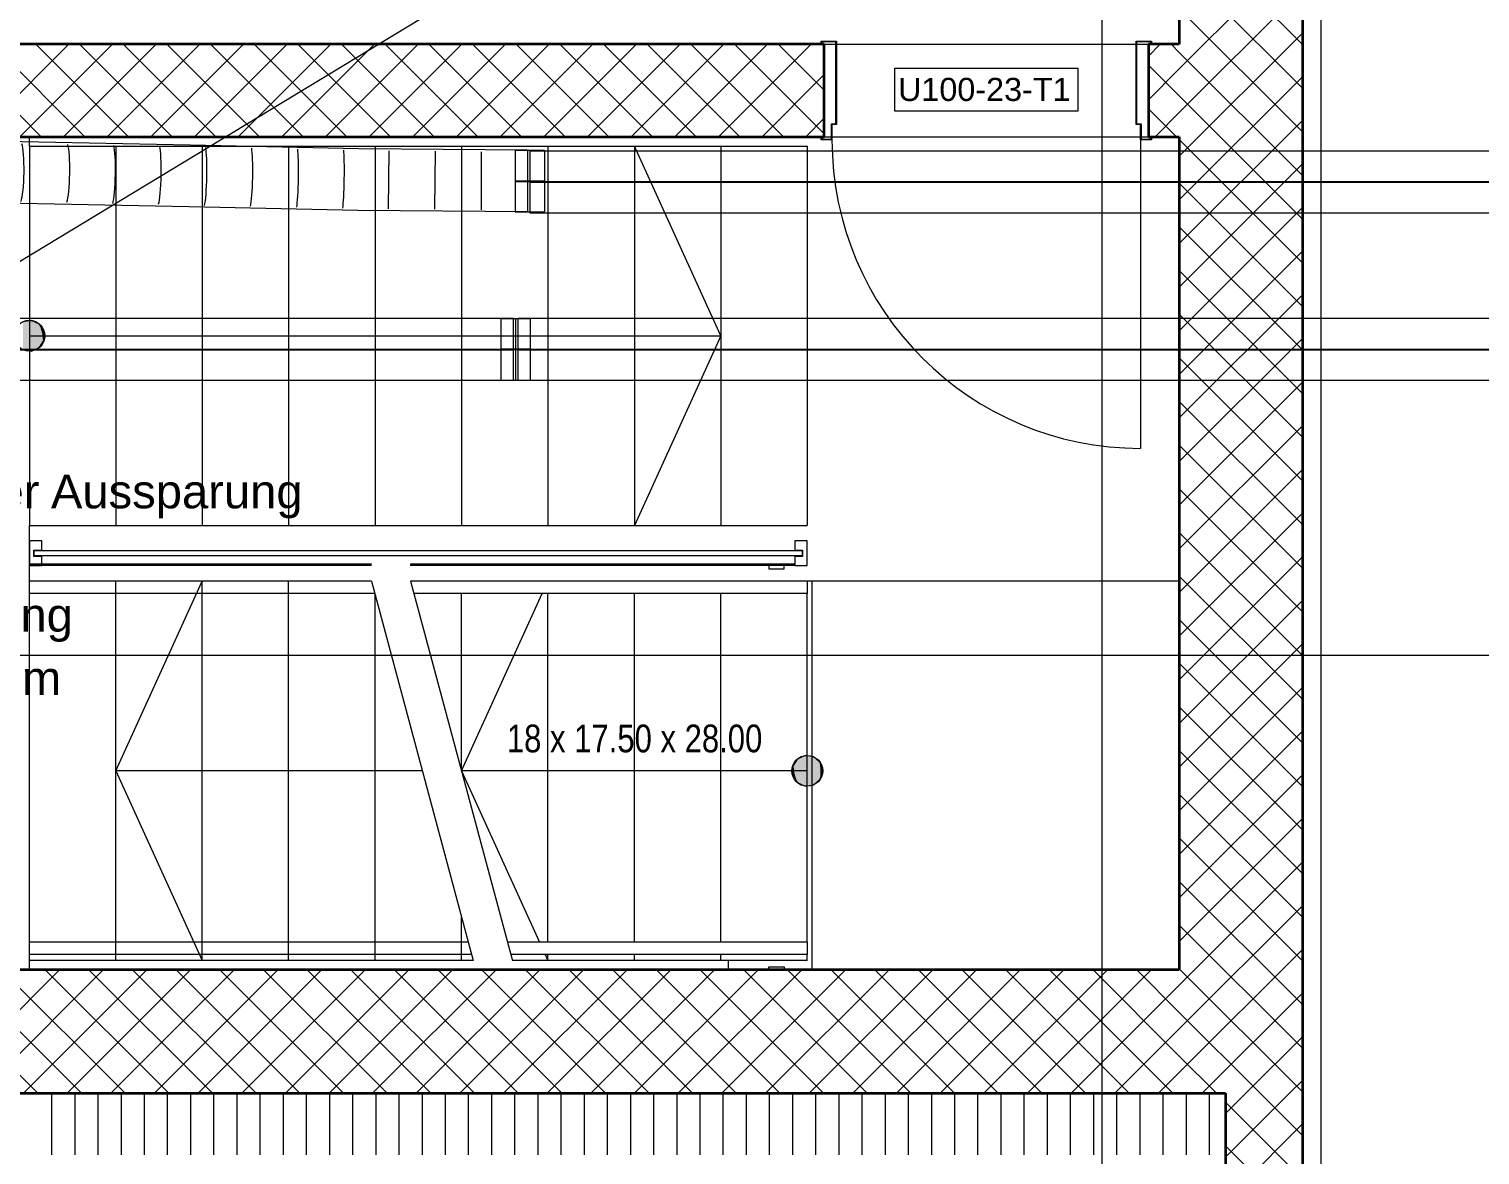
# Model space of a CAD drawing. Extents: x -1907 to 937, y -179 to 966.
# Drawn here: x -415.2 to -321.2, y 310.8 to 383.7 of the extents above; entities that cross this region are included whole.
import ezdxf
from ezdxf.lldxf.tags import DXFTag

# ---------------------------------------------------------------- set-up
doc = ezdxf.new("R2010")
doc.units = 0
doc.layers.get('0').update_dxf_attribs({"lineweight": 13})
for name, color, linetype, lineweight in [('A-DETL-GENF-HDLN', 7, '_Verdeckte Linien_', 9), ('A-DOOR-____-IDEN', 7, 'Continuous', 5), ('A-DOOR-____-OTLN', 7, 'Continuous', 9), ('A-DOOR-FRAM-MCUT', 7, 'Continuous', 9), ('A-DOOR-OPNG-OTLN', 7, 'Continuous', 9), ('A-FLOR-____-OTLN', 7, 'Continuous', 9), ('A-FLOR-____-OVHD', 7, 'Strichpunkt - Fein', 9), ('A-FLOR-HRAL-MBND', 7, '_Verdeckte Linien_', 9), ('A-FLOR-HRAL-MCUT', 7, 'Continuous', 9), ('A-FLOR-HRAL-OTLN', 7, 'Continuous', 9), ('A-WALL-____-MCUT', 7, 'Continuous', 35), ('A-WALL-____-PATT', 7, 'Continuous', 35), ('S-GRID-____-OTLN', 7, 'Continuous', 5), ('S-STRS-____-IDEN', 7, 'Continuous', 9), ('S-STRS-____-MBND', 7, '_Strichpunkt - Fein', 9), ('S-STRS-____-OTLN', 7, 'Continuous', 9)]:
    doc.layers.add(name, color=color, linetype=linetype, lineweight=lineweight)
for name, color, linetype, lineweight, true_color in [('EL01_WAN_Leitung_RDA 9.OG', 7, 'Continuous', 13, 0xff6600), ('EL01_WAN_Röhre Boden', 7, 'Continuous', 13, 0xff6666), ('EL01_WAN_Röhre Boden Typ', 1, 'Continuous', 13, 0xff0000)]:
    doc.layers.add(name, color=color, linetype=linetype, lineweight=lineweight, true_color=true_color)
doc.styles.get("Standard").update_dxf_attribs({"font": 'arial.ttf'})
tags = doc.linetypes.add('_Rasterlinie_', pattern=[0.375, 0.2, -0.05, 0.075, -0.05]).pattern_tags.tags
tags[10:11] = [DXFTag(74, 4), DXFTag(75, 0), DXFTag(340, '0'), DXFTag(46, 1.0), DXFTag(50, 0.0), DXFTag(44, 0.0), DXFTag(45, 0.0)]
tags[8:9] = [DXFTag(74, 4), DXFTag(75, 0), DXFTag(340, '0'), DXFTag(46, 1.0), DXFTag(50, 0.0), DXFTag(44, 0.0), DXFTag(45, 0.0)]
tags[6:7] = [DXFTag(74, 4), DXFTag(75, 0), DXFTag(340, '0'), DXFTag(46, 1.0), DXFTag(50, 0.0), DXFTag(44, 0.0), DXFTag(45, 0.0)]
tags[4:5] = [DXFTag(74, 4), DXFTag(75, 0), DXFTag(340, '0'), DXFTag(46, 1.0), DXFTag(50, 0.0), DXFTag(44, 0.0), DXFTag(45, 0.0)]
tags = doc.linetypes.add('_Strichpunkt - Fein', pattern=[0.2, 0.1, -0.05, 0, -0.05]).pattern_tags.tags
tags[10:11] = [DXFTag(74, 4), DXFTag(75, 0), DXFTag(340, '0'), DXFTag(46, 1.0), DXFTag(50, 0.0), DXFTag(44, 0.0), DXFTag(45, 0.0)]
tags[8:9] = [DXFTag(74, 4), DXFTag(75, 0), DXFTag(340, '0'), DXFTag(46, 1.0), DXFTag(50, 0.0), DXFTag(44, 0.0), DXFTag(45, 0.0)]
tags[6:7] = [DXFTag(74, 4), DXFTag(75, 0), DXFTag(340, '0'), DXFTag(46, 1.0), DXFTag(50, 0.0), DXFTag(44, 0.0), DXFTag(45, 0.0)]
tags[4:5] = [DXFTag(74, 4), DXFTag(75, 0), DXFTag(340, '0'), DXFTag(46, 1.0), DXFTag(50, 0.0), DXFTag(44, 0.0), DXFTag(45, 0.0)]
tags = doc.linetypes.add('_Verdeckte Linien_', pattern=[0.15, 0.1, -0.05]).pattern_tags.tags
tags[6:7] = [DXFTag(74, 4), DXFTag(75, 0), DXFTag(340, '0'), DXFTag(46, 1.0), DXFTag(50, 0.0), DXFTag(44, 0.0), DXFTag(45, 0.0)]
tags[4:5] = [DXFTag(74, 4), DXFTag(75, 0), DXFTag(340, '0'), DXFTag(46, 1.0), DXFTag(50, 0.0), DXFTag(44, 0.0), DXFTag(45, 0.0)]
tags = doc.linetypes.add('ACAD_ISO03W100', pattern=[30, 12, -18]).pattern_tags.tags
tags[6:7] = [DXFTag(74, 4), DXFTag(75, 0), DXFTag(340, '0'), DXFTag(46, 0.0), DXFTag(50, 0.0), DXFTag(44, 0.0), DXFTag(45, 0.0)]
tags[4:5] = [DXFTag(74, 4), DXFTag(75, 0), DXFTag(340, '0'), DXFTag(46, 0.0), DXFTag(50, 0.0), DXFTag(44, 0.0), DXFTag(45, 0.0)]
tags = doc.linetypes.add('Grundrissdarstellung Sturz', pattern=[0.25, 0.15, -0.05, 0, -0.05]).pattern_tags.tags
tags[10:11] = [DXFTag(74, 4), DXFTag(75, 0), DXFTag(340, '0'), DXFTag(46, 1.0), DXFTag(50, 0.0), DXFTag(44, 0.0), DXFTag(45, 0.0)]
tags[8:9] = [DXFTag(74, 4), DXFTag(75, 0), DXFTag(340, '0'), DXFTag(46, 1.0), DXFTag(50, 0.0), DXFTag(44, 0.0), DXFTag(45, 0.0)]
tags[6:7] = [DXFTag(74, 4), DXFTag(75, 0), DXFTag(340, '0'), DXFTag(46, 1.0), DXFTag(50, 0.0), DXFTag(44, 0.0), DXFTag(45, 0.0)]
tags[4:5] = [DXFTag(74, 4), DXFTag(75, 0), DXFTag(340, '0'), DXFTag(46, 1.0), DXFTag(50, 0.0), DXFTag(44, 0.0), DXFTag(45, 0.0)]
tags = doc.linetypes.add('Strichpunkt - Fein', pattern=[0.2, 0.1, -0.05, 0, -0.05]).pattern_tags.tags
tags[10:11] = [DXFTag(74, 4), DXFTag(75, 0), DXFTag(340, '0'), DXFTag(46, 1.0), DXFTag(50, 0.0), DXFTag(44, 0.0), DXFTag(45, 0.0)]
tags[8:9] = [DXFTag(74, 4), DXFTag(75, 0), DXFTag(340, '0'), DXFTag(46, 1.0), DXFTag(50, 0.0), DXFTag(44, 0.0), DXFTag(45, 0.0)]
tags[6:7] = [DXFTag(74, 4), DXFTag(75, 0), DXFTag(340, '0'), DXFTag(46, 1.0), DXFTag(50, 0.0), DXFTag(44, 0.0), DXFTag(45, 0.0)]
tags[4:5] = [DXFTag(74, 4), DXFTag(75, 0), DXFTag(340, '0'), DXFTag(46, 1.0), DXFTag(50, 0.0), DXFTag(44, 0.0), DXFTag(45, 0.0)]
tags = doc.linetypes.add('STRICHPUNKT2', pattern=[12.7, 6.35, -3.175, 0, -3.175]).pattern_tags.tags
tags[10:11] = [DXFTag(74, 4), DXFTag(75, 0), DXFTag(340, '0'), DXFTag(46, 0.0), DXFTag(50, 0.0), DXFTag(44, 0.0), DXFTag(45, 0.0)]
tags[8:9] = [DXFTag(74, 4), DXFTag(75, 0), DXFTag(340, '0'), DXFTag(46, 0.0), DXFTag(50, 0.0), DXFTag(44, 0.0), DXFTag(45, 0.0)]
tags[6:7] = [DXFTag(74, 4), DXFTag(75, 0), DXFTag(340, '0'), DXFTag(46, 0.0), DXFTag(50, 0.0), DXFTag(44, 0.0), DXFTag(45, 0.0)]
tags[4:5] = [DXFTag(74, 4), DXFTag(75, 0), DXFTag(340, '0'), DXFTag(46, 0.0), DXFTag(50, 0.0), DXFTag(44, 0.0), DXFTag(45, 0.0)]

# ---------------------------------------------------------------- blocks, each defined once
blk = doc.blocks.new('Referenz-A0UJ2810XE', base_point=(-1920.131, -159.413))
at = {"layer": 'A-DETL-GENF-HDLN', "color": 0, "linetype": '_Verdeckte Linien_', "ltscale": 0.13}
blk.add_line((-168.061, 518.75), (-537.761, 294.75), dxfattribs=at)
at = {"layer": 'A-DOOR-____-IDEN', "color": 0, "linetype": 'Continuous', "ltscale": 0.13}
for p, q in [((-359.082, 381.186), (-347.242, 381.186)), ((-359.082, 378.406), (-359.082, 381.186)), ((-347.242, 381.186), (-347.242, 378.406)), ((-347.242, 378.406), (-359.082, 378.406))]:
    blk.add_line(p, q, dxfattribs=at)
at = {"layer": 'A-DOOR-____-OTLN', "color": 0, "linetype": 'Grundrissdarstellung Sturz', "ltscale": 0.13}
for p, q in [((-363.661, 382.75), (-342.661, 382.75)), ((-363.661, 376.75), (-342.661, 376.75))]:
    blk.add_line(p, q, dxfattribs=at)
at = {"layer": 'A-DOOR-FRAM-MCUT', "color": 0, "linetype": 'Continuous', "ltscale": 0.13}
for p, q in [((-363.861, 382.95), (-362.861, 382.95)), ((-363.861, 382.75), (-363.861, 382.95)), ((-363.821, 382.75), (-363.861, 382.75)), ((-363.821, 382.91), (-363.821, 382.75)), ((-362.901, 382.91), (-363.821, 382.91)), ((-362.901, 377.59), (-362.901, 382.91)), ((-362.861, 382.95), (-362.861, 377.55)), ((-343.461, 382.95), (-342.461, 382.95)), ((-343.461, 377.55), (-343.461, 382.95)), ((-343.421, 382.91), (-343.421, 377.59)), ((-342.501, 382.91), (-343.421, 382.91)), ((-342.501, 382.75), (-342.501, 382.91)), ((-342.461, 382.75), (-342.501, 382.75)), ((-342.461, 382.95), (-342.461, 382.75)), ((-363.201, 377.59), (-362.901, 377.59)), ((-363.201, 376.59), (-363.201, 377.59)), ((-363.161, 377.55), (-363.161, 376.55)), ((-362.861, 377.55), (-363.161, 377.55)), ((-343.161, 377.55), (-343.461, 377.55)), ((-343.421, 377.59), (-343.121, 377.59)), ((-343.161, 376.55), (-343.161, 377.55)), ((-343.121, 377.59), (-343.121, 376.59)), ((-363.861, 376.75), (-363.821, 376.75)), ((-363.861, 376.55), (-363.861, 376.75)), ((-363.161, 376.55), (-363.861, 376.55)), ((-363.821, 376.75), (-363.821, 376.59)), ((-363.821, 376.59), (-363.201, 376.59)), ((-342.461, 376.55), (-343.161, 376.55)), ((-343.121, 376.59), (-342.501, 376.59)), ((-342.501, 376.75), (-342.461, 376.75)), ((-342.501, 376.59), (-342.501, 376.75)), ((-342.461, 376.75), (-342.461, 376.55))]:
    blk.add_line(p, q, dxfattribs=at)
at = {"layer": 'A-DOOR-OPNG-OTLN', "color": 0, "linetype": 'Continuous', "ltscale": 0.13}
blk.add_line((-343.161, 376.55), (-343.161, 356.55), dxfattribs=at)
blk.add_ellipse((-343.161, 376.55), major_axis=(-20, 0), ratio=1, start_param=0, end_param=1.570796, dxfattribs=at)
at = {"layer": 'A-FLOR-____-OTLN', "color": 0, "linetype": 'Continuous', "ltscale": 0.13}
for p, q in [((-340.661, 347.95), (-364.761, 347.95)), ((-364.461, 347.95), (-364.461, 322.75)), ((-369.861, 322.75), (-369.861, 323.35))]:
    blk.add_line(p, q, dxfattribs=at)
at = {"layer": 'A-FLOR-____-OVHD', "color": 0, "linetype": 'Strichpunkt - Fein', "ltscale": 0.13}
blk.add_line((-331.461, 224.65), (-331.461, 555.55), dxfattribs=at)
at = {"layer": 'A-FLOR-HRAL-MBND', "color": 0, "linetype": '_Verdeckte Linien_', "ltscale": 0.13}
for p, q in [((-415.161, 348.95), (-415.161, 349.05)), ((-392.997, 349.05), (-415.161, 349.05)), ((-392.997, 348.95), (-415.161, 348.95)), ((-415.161, 347.15), (-415.161, 347.95)), ((-392.997, 347.95), (-415.161, 347.95)), ((-392.783, 347.15), (-415.161, 347.15)), ((-415.161, 323.75), (-415.161, 324.55)), ((-386.727, 324.55), (-415.161, 324.55)), ((-386.513, 323.75), (-415.161, 323.75))]:
    blk.add_line(p, q, dxfattribs=at)
at = {"layer": 'A-FLOR-HRAL-MCUT', "color": 0, "linetype": 'Continuous', "ltscale": 0.13}
for p, q in [((-414.361, 350.551), (-415.161, 350.551)), ((-415.161, 350.551), (-415.161, 348.95)), ((-414.861, 349.55), (-414.861, 349.95)), ((-414.861, 349.95), (-414.361, 349.95)), ((-365.061, 349.9), (-414.861, 349.9)), ((-414.861, 349.9), (-414.861, 349.6)), ((-414.361, 349.95), (-414.361, 350.551)), ((-364.761, 350.551), (-365.561, 350.551)), ((-365.561, 350.551), (-365.561, 349.95)), ((-365.561, 349.95), (-365.061, 349.95)), ((-365.061, 349.95), (-365.061, 349.55)), ((-365.061, 349.6), (-365.061, 349.9)), ((-364.761, 348.951), (-364.761, 350.551)), ((-415.161, 348.95), (-414.361, 348.95)), ((-414.861, 349.6), (-365.061, 349.6)), ((-414.361, 349.55), (-414.861, 349.55)), ((-414.361, 348.95), (-414.361, 349.55)), ((-365.061, 349.55), (-365.561, 349.55)), ((-365.561, 349.55), (-365.561, 348.951)), ((-365.561, 348.951), (-364.761, 348.951))]:
    blk.add_line(p, q, dxfattribs=at)
at = {"layer": 'A-FLOR-HRAL-OTLN', "color": 0, "linetype": 'Continuous', "ltscale": 0.13}
for p, q in [((-390.457, 349.05), (-390.457, 348.95)), ((-365.561, 349.05), (-390.457, 349.05)), ((-365.561, 348.95), (-390.457, 348.95)), ((-367.261, 348.95), (-367.261, 348.75)), ((-366.261, 348.75), (-366.261, 348.95)), ((-390.457, 347.95), (-390.243, 347.15)), ((-390.457, 347.95), (-390.243, 347.15)), ((-364.761, 347.95), (-390.457, 347.95)), ((-367.261, 348.75), (-366.761, 348.75)), ((-366.761, 348.75), (-366.261, 348.75)), ((-364.761, 347.95), (-364.761, 347.15)), ((-364.761, 347.15), (-390.243, 347.15)), ((-384.187, 324.55), (-383.973, 323.75)), ((-364.761, 324.55), (-384.187, 324.55)), ((-364.761, 324.55), (-364.761, 323.75)), ((-364.761, 323.75), (-383.973, 323.75)), ((-367.261, 322.75), (-367.261, 322.95)), ((-367.261, 322.95), (-366.761, 322.95)), ((-366.761, 322.95), (-366.261, 322.95)), ((-366.261, 322.95), (-366.261, 322.75))]:
    blk.add_line(p, q, dxfattribs=at)
at = {"layer": 'A-WALL-____-MCUT', "color": 0, "linetype": 'Continuous', "ltscale": 0.35}
for p, q in [((-340.661, 407.75), (-340.661, 382.75)), ((-332.661, 269.15), (-332.661, 407.75)), ((-363.661, 382.75), (-469.761, 382.75)), ((-363.661, 376.75), (-363.661, 382.75)), ((-340.661, 382.75), (-342.661, 382.75)), ((-342.661, 382.75), (-342.661, 376.75)), ((-440.061, 376.75), (-363.661, 376.75)), ((-342.661, 376.75), (-340.661, 376.75)), ((-340.661, 376.75), (-340.661, 322.75)), ((-340.661, 322.75), (-440.061, 322.75)), ((-510.761, 314.75), (-337.661, 314.75)), ((-337.661, 314.75), (-337.661, 269.15))]:
    blk.add_line(p, q, dxfattribs=at)
at = {"layer": 'A-WALL-____-PATT', "color": 0, "linetype": 'Continuous', "lineweight": 9, "ltscale": 0.13}
for p, q in [((-332.661, 382.706), (-340.661, 390.706)), ((-340.661, 381.149), (-332.661, 389.149)), ((-332.661, 379.877), (-340.661, 387.877)), ((-340.661, 378.32), (-332.661, 386.32)), ((-332.661, 377.049), (-340.661, 385.049)), ((-414.387, 376.75), (-420.387, 382.75)), ((-418.599, 376.75), (-412.599, 382.75)), ((-411.559, 376.75), (-417.559, 382.75)), ((-415.77, 376.75), (-409.77, 382.75)), ((-408.73, 376.75), (-414.73, 382.75)), ((-412.942, 376.75), (-406.942, 382.75)), ((-405.902, 376.75), (-411.902, 382.75)), ((-410.114, 376.75), (-404.114, 382.75)), ((-403.073, 376.75), (-409.073, 382.75)), ((-407.285, 376.75), (-401.285, 382.75)), ((-400.245, 376.75), (-406.245, 382.75)), ((-404.457, 376.75), (-398.457, 382.75)), ((-397.416, 376.75), (-403.416, 382.75)), ((-401.628, 376.75), (-395.628, 382.75)), ((-394.588, 376.75), (-400.588, 382.75)), ((-398.8, 376.75), (-392.8, 382.75)), ((-391.76, 376.75), (-397.76, 382.75)), ((-395.971, 376.75), (-389.971, 382.75)), ((-388.931, 376.75), (-394.931, 382.75)), ((-393.143, 376.75), (-387.143, 382.75)), ((-386.103, 376.75), (-392.103, 382.75)), ((-390.315, 376.75), (-384.315, 382.75)), ((-383.274, 376.75), (-389.274, 382.75)), ((-387.486, 376.75), (-381.486, 382.75)), ((-380.446, 376.75), (-386.446, 382.75)), ((-384.658, 376.75), (-378.658, 382.75)), ((-377.617, 376.75), (-383.617, 382.75)), ((-381.829, 376.75), (-375.829, 382.75)), ((-374.789, 376.75), (-380.789, 382.75)), ((-379.001, 376.75), (-373.001, 382.75)), ((-371.961, 376.75), (-377.961, 382.75)), ((-376.173, 376.75), (-370.173, 382.75)), ((-369.132, 376.75), (-375.132, 382.75)), ((-373.344, 376.75), (-367.344, 382.75)), ((-366.304, 376.75), (-372.304, 382.75)), ((-370.516, 376.75), (-364.516, 382.75)), ((-363.661, 376.936), (-369.475, 382.75)), ((-363.661, 379.764), (-366.647, 382.75)), ((-363.661, 382.593), (-363.819, 382.75)), ((-342.661, 381.977), (-341.888, 382.75)), ((-340.661, 382.22), (-341.191, 382.75)), ((-340.661, 375.492), (-332.661, 383.492)), ((-332.661, 374.22), (-340.661, 382.22)), ((-367.687, 376.75), (-363.661, 380.776)), ((-340.661, 379.392), (-342.661, 381.392)), ((-342.661, 379.149), (-340.661, 381.149)), ((-340.661, 372.663), (-332.661, 380.663)), ((-332.661, 371.392), (-340.661, 379.392)), ((-364.859, 376.75), (-363.661, 377.947)), ((-340.848, 376.75), (-342.661, 378.563)), ((-342.231, 376.75), (-340.661, 378.32)), ((-340.661, 369.835), (-332.661, 377.835)), ((-332.661, 368.563), (-340.661, 376.563)), ((-340.661, 367.006), (-332.661, 375.006)), ((-332.661, 365.735), (-340.661, 373.735)), ((-340.661, 364.178), (-332.661, 372.178)), ((-332.661, 362.907), (-340.661, 370.907)), ((-340.661, 361.35), (-332.661, 369.35)), ((-332.661, 360.078), (-340.661, 368.078)), ((-340.661, 358.521), (-332.661, 366.521)), ((-332.661, 357.25), (-340.661, 365.25)), ((-340.661, 355.693), (-332.661, 363.693)), ((-332.661, 354.421), (-340.661, 362.421)), ((-340.661, 352.864), (-332.661, 360.864)), ((-332.661, 351.593), (-340.661, 359.593)), ((-340.661, 350.036), (-332.661, 358.036)), ((-332.661, 348.764), (-340.661, 356.764)), ((-340.661, 347.207), (-332.661, 355.207)), ((-332.661, 345.936), (-340.661, 353.936)), ((-340.661, 344.379), (-332.661, 352.379)), ((-332.661, 343.108), (-340.661, 351.108)), ((-340.661, 341.551), (-332.661, 349.551)), ((-332.661, 340.279), (-340.661, 348.279)), ((-340.661, 338.722), (-332.661, 346.722)), ((-332.661, 337.451), (-340.661, 345.451)), ((-340.661, 335.894), (-332.661, 343.894)), ((-332.661, 334.622), (-340.661, 342.622)), ((-340.661, 333.065), (-332.661, 341.065)), ((-332.661, 331.794), (-340.661, 339.794)), ((-340.661, 330.237), (-332.661, 338.237)), ((-332.661, 328.965), (-340.661, 336.965)), ((-340.661, 327.408), (-332.661, 335.408)), ((-332.661, 326.137), (-340.661, 334.137)), ((-340.661, 324.58), (-332.661, 332.58)), ((-332.661, 323.309), (-340.661, 331.309)), ((-340.661, 321.752), (-332.661, 329.752)), ((-332.661, 320.48), (-340.661, 328.48)), ((-340.661, 318.923), (-332.661, 326.923)), ((-332.661, 317.652), (-340.661, 325.652)), ((-340.661, 316.095), (-332.661, 324.095)), ((-414.612, 314.75), (-422.612, 322.75)), ((-421.202, 314.75), (-413.202, 322.75)), ((-411.784, 314.75), (-419.784, 322.75)), ((-418.374, 314.75), (-410.374, 322.75)), ((-408.956, 314.75), (-416.956, 322.75)), ((-415.545, 314.75), (-407.545, 322.75)), ((-406.127, 314.75), (-414.127, 322.75)), ((-412.717, 314.75), (-404.717, 322.75)), ((-403.299, 314.75), (-411.299, 322.75)), ((-409.888, 314.75), (-401.888, 322.75)), ((-400.47, 314.75), (-408.47, 322.75)), ((-407.06, 314.75), (-399.06, 322.75)), ((-397.642, 314.75), (-405.642, 322.75)), ((-404.231, 314.75), (-396.231, 322.75)), ((-394.813, 314.75), (-402.813, 322.75)), ((-401.403, 314.75), (-393.403, 322.75)), ((-391.985, 314.75), (-399.985, 322.75)), ((-398.575, 314.75), (-390.575, 322.75)), ((-389.157, 314.75), (-397.157, 322.75)), ((-395.746, 314.75), (-387.746, 322.75)), ((-386.328, 314.75), (-394.328, 322.75)), ((-392.918, 314.75), (-384.918, 322.75)), ((-383.5, 314.75), (-391.5, 322.75)), ((-390.089, 314.75), (-382.089, 322.75)), ((-380.671, 314.75), (-388.671, 322.75)), ((-387.261, 314.75), (-379.261, 322.75)), ((-377.843, 314.75), (-385.843, 322.75)), ((-384.432, 314.75), (-376.432, 322.75)), ((-375.014, 314.75), (-383.014, 322.75)), ((-381.604, 314.75), (-373.604, 322.75)), ((-372.186, 314.75), (-380.186, 322.75)), ((-378.776, 314.75), (-370.776, 322.75)), ((-369.358, 314.75), (-377.358, 322.75)), ((-375.947, 314.75), (-367.947, 322.75)), ((-366.529, 314.75), (-374.529, 322.75)), ((-373.119, 314.75), (-365.119, 322.75)), ((-363.701, 314.75), (-371.701, 322.75)), ((-370.29, 314.75), (-362.29, 322.75)), ((-360.872, 314.75), (-368.872, 322.75)), ((-367.462, 314.75), (-359.462, 322.75)), ((-358.044, 314.75), (-366.044, 322.75)), ((-364.633, 314.75), (-356.633, 322.75)), ((-355.215, 314.75), (-363.215, 322.75)), ((-361.805, 314.75), (-353.805, 322.75)), ((-352.387, 314.75), (-360.387, 322.75)), ((-358.977, 314.75), (-350.977, 322.75)), ((-349.559, 314.75), (-357.559, 322.75)), ((-356.148, 314.75), (-348.148, 322.75)), ((-346.73, 314.75), (-354.73, 322.75)), ((-353.32, 314.75), (-345.32, 322.75)), ((-343.902, 314.75), (-351.902, 322.75)), ((-350.491, 314.75), (-342.491, 322.75)), ((-341.073, 314.75), (-349.073, 322.75)), ((-340.661, 317.166), (-346.245, 322.75)), ((-340.661, 319.995), (-343.416, 322.75)), ((-332.661, 314.823), (-340.661, 322.823)), ((-347.663, 314.75), (-340.661, 321.752)), ((-339.178, 314.75), (-332.661, 321.266)), ((-335.416, 314.75), (-340.661, 319.995)), ((-344.834, 314.75), (-340.661, 318.923)), ((-336.349, 314.75), (-332.661, 318.438)), ((-338.245, 314.75), (-340.661, 317.166)), ((-342.006, 314.75), (-340.661, 316.095)), ((-333.521, 314.75), (-332.661, 315.609)), ((-413.721, 314.75), (-413.721, 310.75)), ((-412.221, 314.75), (-412.221, 310.75)), ((-410.721, 314.75), (-410.721, 310.75)), ((-409.221, 314.75), (-409.221, 310.75)), ((-407.721, 314.75), (-407.721, 310.75)), ((-406.221, 314.75), (-406.221, 310.75)), ((-404.721, 314.75), (-404.721, 310.75)), ((-403.221, 314.75), (-403.221, 310.75)), ((-401.721, 314.75), (-401.721, 310.75)), ((-400.221, 314.75), (-400.221, 310.75)), ((-398.721, 314.75), (-398.721, 310.75)), ((-397.221, 314.75), (-397.221, 310.75)), ((-395.721, 314.75), (-395.721, 310.75)), ((-394.221, 314.75), (-394.221, 310.75)), ((-392.721, 314.75), (-392.721, 310.75)), ((-391.221, 314.75), (-391.221, 310.75)), ((-389.721, 314.75), (-389.721, 310.75)), ((-388.221, 314.75), (-388.221, 310.75)), ((-386.721, 314.75), (-386.721, 310.75)), ((-385.221, 314.75), (-385.221, 310.75)), ((-383.721, 314.75), (-383.721, 310.75)), ((-382.221, 314.75), (-382.221, 310.75)), ((-380.721, 314.75), (-380.721, 310.75)), ((-379.221, 314.75), (-379.221, 310.75)), ((-377.721, 314.75), (-377.721, 310.75)), ((-376.221, 314.75), (-376.221, 310.75)), ((-374.721, 314.75), (-374.721, 310.75)), ((-373.221, 314.75), (-373.221, 310.75)), ((-371.721, 314.75), (-371.721, 310.75)), ((-370.221, 314.75), (-370.221, 310.75)), ((-368.721, 314.75), (-368.721, 310.75)), ((-367.221, 314.75), (-367.221, 310.75)), ((-365.721, 314.75), (-365.721, 310.75)), ((-364.221, 314.75), (-364.221, 310.75)), ((-362.721, 314.75), (-362.721, 310.75)), ((-361.221, 314.75), (-361.221, 310.75)), ((-359.721, 314.75), (-359.721, 310.75)), ((-358.221, 314.75), (-358.221, 310.75)), ((-356.721, 314.75), (-356.721, 310.75)), ((-355.221, 314.75), (-355.221, 310.75)), ((-353.721, 314.75), (-353.721, 310.75)), ((-352.221, 314.75), (-352.221, 310.75)), ((-350.721, 314.75), (-350.721, 310.75)), ((-349.221, 314.75), (-349.221, 310.75)), ((-347.721, 314.75), (-347.721, 310.75)), ((-346.221, 314.75), (-346.221, 310.75)), ((-344.721, 314.75), (-344.721, 310.75)), ((-343.221, 314.75), (-343.221, 310.75)), ((-341.721, 314.75), (-341.721, 310.75)), ((-340.221, 314.75), (-340.221, 310.75)), ((-338.721, 314.75), (-338.721, 310.75)), ((-337.661, 313.438), (-336.349, 314.75)), ((-337.661, 310.609), (-333.521, 314.75)), ((-332.661, 309.166), (-337.661, 314.166)), ((-332.661, 311.995), (-335.416, 314.75)), ((-337.661, 307.781), (-332.661, 312.781)), ((-332.661, 306.338), (-337.661, 311.338))]:
    blk.add_line(p, q, dxfattribs=at)
at = {"layer": 'S-GRID-____-OTLN', "color": 0, "linetype": '_Rasterlinie_', "ltscale": 0.13}
for p, q in [((-345.661, 186.65), (-345.661, 950.472)), ((-942.69, 343.15), (300.929, 343.15))]:
    blk.add_line(p, q, dxfattribs=at)
at = {"layer": 'S-STRS-____-MBND', "color": 0, "linetype": '_Strichpunkt - Fein', "ltscale": 0.13}
for p, q in [((-415.161, 376.75), (-440.061, 376.75)), ((-415.161, 376.15), (-415.161, 376.75)), ((-415.161, 376.15), (-415.161, 351.55)), ((-415.161, 376.15), (-364.761, 376.15)), ((-415.161, 376.15), (-415.161, 351.55)), ((-409.561, 376.15), (-409.561, 351.55)), ((-409.561, 376.15), (-409.561, 351.55)), ((-403.961, 376.15), (-403.961, 351.55)), ((-403.961, 376.15), (-403.961, 351.55)), ((-398.361, 376.15), (-398.361, 351.55)), ((-398.361, 376.15), (-398.361, 351.55)), ((-392.761, 376.15), (-392.761, 351.55)), ((-392.761, 376.15), (-392.761, 351.55)), ((-387.161, 376.15), (-387.161, 351.55)), ((-387.161, 376.15), (-387.161, 351.55)), ((-381.561, 376.15), (-381.561, 351.55)), ((-381.561, 376.15), (-381.561, 351.55)), ((-375.961, 376.15), (-375.961, 351.55)), ((-375.961, 376.15), (-375.961, 351.55)), ((-370.361, 376.15), (-370.361, 351.55)), ((-370.361, 376.15), (-370.361, 351.55)), ((-364.761, 376.15), (-364.761, 351.55)), ((-415.161, 347.95), (-415.161, 351.55)), ((-415.161, 351.55), (-364.761, 351.55)), ((-415.161, 323.35), (-415.161, 347.95)), ((-392.997, 347.95), (-415.161, 347.95)), ((-409.561, 323.35), (-409.561, 347.95)), ((-409.561, 323.35), (-409.561, 347.95)), ((-403.961, 323.35), (-403.961, 347.95)), ((-403.961, 323.35), (-403.961, 347.95)), ((-398.361, 323.35), (-398.361, 347.95)), ((-398.361, 323.35), (-398.361, 347.95)), ((-392.997, 347.95), (-386.406, 323.35)), ((-392.761, 323.35), (-392.761, 347.07)), ((-392.761, 323.35), (-392.761, 347.07)), ((-387.161, 323.35), (-387.161, 326.171)), ((-387.161, 323.35), (-387.161, 326.171)), ((-440.061, 322.75), (-415.161, 322.75)), ((-415.161, 322.75), (-415.161, 323.35)), ((-386.406, 323.35), (-415.161, 323.35))]:
    blk.add_line(p, q, dxfattribs=at)
at = {"layer": 'S-STRS-____-MBND', "color": 0, "linetype": '_Verdeckte Linien_', "ltscale": 0.13}
for p, q in [((-370.361, 363.85), (-375.961, 376.15)), ((-415.019, 364.84), (-415.577, 364.76)), ((-414.506, 364.606), (-415.019, 364.84)), ((-415.161, 363.85), (-370.361, 363.85)), ((-414.202, 364.132), (-414.506, 364.606)), ((-414.202, 363.568), (-414.202, 364.132)), ((-370.361, 363.85), (-375.961, 351.55)), ((-415.577, 362.94), (-415.019, 362.86)), ((-415.019, 362.86), (-414.506, 363.094)), ((-414.506, 363.094), (-414.202, 363.568)), ((-409.561, 335.65), (-403.961, 347.95)), ((-389.701, 335.65), (-409.561, 335.65)), ((-409.561, 335.65), (-403.961, 323.35))]:
    blk.add_line(p, q, dxfattribs=at)
at = {"layer": 'S-STRS-____-MBND', "color": 0, "linetype": 'Continuous', "ltscale": 0.13}
for p, q in [((-390.243, 347.15), (-384.187, 324.55)), ((-383.973, 323.75), (-383.866, 323.35))]:
    blk.add_line(p, q, dxfattribs=at)
at = {"layer": 'S-STRS-____-MBND', "color": 0, "linetype": '_Verdeckte Linien_', "ltscale": 0.13}
blk.add_circle((-415.161, 363.85), 1, dxfattribs=at)
for points in [[(-415.019, 362.86), (-415.577, 364.76), (-415.019, 364.84)], [(-415.577, 362.94), (-415.577, 364.76), (-415.019, 362.86)], [(-415.161, 362.85), (-415.318, 364.838), (-415.161, 364.85)], [(-415.318, 362.862), (-415.318, 364.838), (-415.161, 362.85)], [(-415.161, 362.85), (-415.161, 364.85), (-415.005, 362.862)], [(-415.005, 362.862), (-415.161, 364.85), (-415.005, 364.838)], [(-415.019, 362.86), (-415.019, 364.84), (-414.506, 363.094)], [(-414.506, 363.094), (-415.019, 364.84), (-414.506, 364.606)], [(-415.005, 362.862), (-415.005, 364.838), (-414.852, 362.899)], [(-414.852, 362.899), (-415.005, 364.838), (-414.852, 364.801)], [(-414.852, 362.899), (-414.852, 364.801), (-414.707, 362.959)], [(-414.707, 362.959), (-414.852, 364.801), (-414.707, 364.741)], [(-414.707, 362.959), (-414.707, 364.741), (-414.574, 363.041)], [(-414.574, 363.041), (-414.707, 364.741), (-414.574, 364.659)], [(-414.574, 363.041), (-414.574, 364.659), (-414.454, 363.143)], [(-414.454, 363.143), (-414.574, 364.659), (-414.454, 364.557)], [(-414.506, 363.094), (-414.506, 364.606), (-414.202, 363.568)], [(-414.202, 363.568), (-414.506, 364.606), (-414.202, 364.132)], [(-414.454, 363.143), (-414.454, 364.557), (-414.352, 363.262)], [(-414.352, 363.262), (-414.454, 364.557), (-414.352, 364.438)], [(-414.352, 363.262), (-414.352, 364.438), (-414.27, 363.396)], [(-414.27, 363.396), (-414.352, 364.438), (-414.27, 364.304)], [(-414.27, 363.396), (-414.27, 364.304), (-414.21, 363.541)], [(-414.21, 363.541), (-414.27, 364.304), (-414.21, 364.159)], [(-414.21, 363.541), (-414.21, 364.159), (-414.174, 363.694)], [(-414.174, 363.694), (-414.21, 364.159), (-414.174, 364.006)], [(-414.174, 363.694), (-414.174, 364.006), (-414.161, 363.85)]]:
    blk.add_solid(points, dxfattribs=at)
at = {"layer": 'S-STRS-____-OTLN', "color": 0, "linetype": '_Verdeckte Linien_', "ltscale": 0.13}
for p, q in [((-387.161, 335.65), (-387.161, 347.15)), ((-381.561, 324.55), (-381.561, 347.15)), ((-375.961, 324.55), (-375.961, 347.15)), ((-370.361, 324.55), (-370.361, 347.15)), ((-364.761, 324.55), (-364.761, 347.15)), ((-381.561, 323.35), (-381.561, 323.75)), ((-375.961, 323.35), (-375.961, 323.75)), ((-370.361, 323.35), (-370.361, 323.75)), ((-364.761, 323.35), (-364.761, 323.75))]:
    blk.add_line(p, q, dxfattribs=at)
at = {"layer": 'S-STRS-____-OTLN', "color": 0, "linetype": 'Continuous', "ltscale": 0.13}
for p, q in [((-387.161, 335.65), (-387.161, 347.15)), ((-387.161, 335.65), (-381.926, 347.15)), ((-381.561, 324.55), (-381.561, 347.15)), ((-375.961, 324.55), (-375.961, 347.15)), ((-370.361, 324.55), (-370.361, 347.15)), ((-364.761, 324.55), (-364.761, 347.15)), ((-364.904, 336.64), (-365.416, 336.406)), ((-364.346, 336.56), (-364.904, 336.64)), ((-363.92, 336.191), (-364.346, 336.56)), ((-381.561, 335.65), (-387.161, 335.65)), ((-387.161, 335.65), (-382.108, 324.55)), ((-375.961, 335.65), (-381.561, 335.65)), ((-370.361, 335.65), (-375.961, 335.65)), ((-364.761, 335.65), (-370.361, 335.65)), ((-365.416, 336.406), (-365.721, 335.932)), ((-365.721, 335.932), (-365.721, 335.368)), ((-363.761, 335.65), (-363.92, 336.191)), ((-363.92, 335.109), (-363.761, 335.65)), ((-365.721, 335.368), (-365.416, 334.894)), ((-365.416, 334.894), (-364.904, 334.66)), ((-364.904, 334.66), (-364.346, 334.74)), ((-364.346, 334.74), (-363.92, 335.109)), ((-381.743, 323.75), (-381.561, 323.35)), ((-381.561, 323.35), (-381.561, 323.75)), ((-375.961, 323.35), (-375.961, 323.75)), ((-370.361, 323.35), (-370.361, 323.75)), ((-364.761, 323.35), (-364.761, 323.75)), ((-381.561, 323.35), (-383.866, 323.35)), ((-375.961, 323.35), (-381.561, 323.35)), ((-370.361, 323.35), (-375.961, 323.35)), ((-364.761, 323.35), (-370.361, 323.35))]:
    blk.add_line(p, q, dxfattribs=at)
blk.add_circle((-364.761, 335.65), 1, dxfattribs=at)
for points in [[(-364.904, 334.66), (-365.416, 336.406), (-364.904, 336.64)], [(-365.215, 334.759), (-365.349, 336.459), (-365.215, 336.541)], [(-365.07, 334.699), (-365.215, 336.541), (-365.07, 336.601)], [(-365.215, 334.759), (-365.215, 336.541), (-365.07, 334.699)], [(-364.918, 334.662), (-365.07, 336.601), (-364.918, 336.638)], [(-365.07, 334.699), (-365.07, 336.601), (-364.918, 334.662)], [(-364.761, 334.65), (-364.918, 336.638), (-364.761, 336.65)], [(-364.918, 334.662), (-364.918, 336.638), (-364.761, 334.65)], [(-364.904, 334.66), (-364.904, 336.64), (-364.346, 334.74)], [(-364.346, 334.74), (-364.904, 336.64), (-364.346, 336.56)], [(-364.761, 334.65), (-364.761, 336.65), (-364.605, 334.662)], [(-364.605, 334.662), (-364.761, 336.65), (-364.605, 336.638)], [(-364.605, 334.662), (-364.605, 336.638), (-364.452, 334.699)], [(-364.452, 334.699), (-364.605, 336.638), (-364.452, 336.601)], [(-364.452, 334.699), (-364.452, 336.601), (-364.307, 334.759)], [(-364.307, 334.759), (-364.452, 336.601), (-364.307, 336.541)], [(-364.346, 334.74), (-364.346, 336.56), (-363.92, 335.109)], [(-363.92, 335.109), (-364.346, 336.56), (-363.92, 336.191)], [(-364.307, 334.759), (-364.307, 336.541), (-364.174, 334.841)], [(-364.174, 334.841), (-364.307, 336.541), (-364.174, 336.459)], [(-365.749, 335.494), (-365.761, 335.65), (-365.749, 335.806)], [(-365.712, 335.341), (-365.749, 335.806), (-365.712, 335.959)], [(-365.749, 335.494), (-365.749, 335.806), (-365.712, 335.341)], [(-365.416, 334.894), (-365.721, 335.932), (-365.416, 336.406)], [(-365.721, 335.368), (-365.721, 335.932), (-365.416, 334.894)], [(-365.652, 335.196), (-365.712, 335.959), (-365.652, 336.104)], [(-365.712, 335.341), (-365.712, 335.959), (-365.652, 335.196)], [(-365.57, 335.062), (-365.652, 336.104), (-365.57, 336.238)], [(-365.652, 335.196), (-365.652, 336.104), (-365.57, 335.062)], [(-365.468, 334.943), (-365.57, 336.238), (-365.468, 336.357)], [(-365.57, 335.062), (-365.57, 336.238), (-365.468, 334.943)], [(-365.349, 334.841), (-365.468, 336.357), (-365.349, 336.459)], [(-365.468, 334.943), (-365.468, 336.357), (-365.349, 334.841)], [(-365.416, 334.894), (-365.416, 336.406), (-364.904, 334.66)], [(-365.349, 334.841), (-365.349, 336.459), (-365.215, 334.759)], [(-364.174, 334.841), (-364.174, 336.459), (-364.054, 334.943)], [(-364.054, 334.943), (-364.174, 336.459), (-364.054, 336.357)], [(-364.054, 334.943), (-364.054, 336.357), (-363.952, 335.062)], [(-363.952, 335.062), (-364.054, 336.357), (-363.952, 336.238)], [(-363.952, 335.062), (-363.952, 336.238), (-363.87, 335.196)], [(-363.87, 335.196), (-363.952, 336.238), (-363.87, 336.104)], [(-363.92, 335.109), (-363.92, 336.191), (-363.761, 335.65)], [(-363.87, 335.196), (-363.87, 336.104), (-363.81, 335.341)], [(-363.81, 335.341), (-363.87, 336.104), (-363.81, 335.959)], [(-363.81, 335.341), (-363.81, 335.959), (-363.774, 335.494)], [(-363.774, 335.494), (-363.81, 335.959), (-363.774, 335.806)], [(-363.774, 335.494), (-363.774, 335.806), (-363.761, 335.65)]]:
    blk.add_solid(points, dxfattribs=at)
at = {"layer": 'A-DOOR-____-IDEN', "color": 0, "linetype": 'Continuous', "ltscale": 0.13, "insert": (-358.882, 380.568), "char_height": 1.5, "attachment_point": 1}
blk.add_mtext('{\\fArial;U100-23-T1}', dxfattribs=at)
at = {"layer": 'S-STRS-____-IDEN', "color": 0, "linetype": 'Continuous', "lineweight": 5, "ltscale": 0.13, "insert": (-384.224, 338.649), "char_height": 1.8, "attachment_point": 1}
blk.add_mtext('{\\W0.8;\\fArial;18 x 17.50 x 28.00}', dxfattribs=at)
blk = doc.blocks.new('Steckverbinder-A0UJ2862XE', base_point=(-383.689, 371.875))
at = {"color": 0, "linetype": 'ByBlock', "lineweight": -2, "ltscale": 0.13}
for p, q in [((-381.789, 375.865), (-383.689, 375.865)), ((-383.689, 375.865), (-383.689, 374.699)), ((-382.739, 375.875), (-382.739, 371.875)), ((-381.789, 375.865), (-381.789, 374.699)), ((-383.689, 374.699), (-383.689, 373.05)), ((-381.789, 374.699), (-381.789, 373.05)), ((-383.689, 373.05), (-383.689, 371.885)), ((-381.789, 373.05), (-381.789, 371.885)), ((-383.689, 371.885), (-381.789, 371.885))]:
    blk.add_line(p, q, dxfattribs=at)
at = {"color": 0, "linetype": 'STRICHPUNKT2', "lineweight": 25, "ltscale": 0.25}
blk.add_line((-383.689, 373.875), (-381.789, 373.875), dxfattribs=at)
blk = doc.blocks.new('Wickelfalzrohr-A0UJ28B0XE', base_point=(-383.486, 360.963))
at = {"color": 0, "linetype": 'ByBlock', "lineweight": -2, "ltscale": 0.13}
for p, q in [((-263.486, 364.963), (-383.486, 364.963)), ((-383.486, 363.792), (-383.486, 364.963)), ((-383.486, 362.135), (-383.486, 363.792)), ((-383.486, 360.963), (-383.486, 362.135)), ((-383.486, 360.963), (-263.486, 360.963))]:
    blk.add_line(p, q, dxfattribs=at)
at = {"color": 0, "linetype": 'STRICHPUNKT2', "lineweight": 25, "ltscale": 0.25}
blk.add_line((-383.486, 362.963), (-263.486, 362.963), dxfattribs=at)
blk = doc.blocks.new('Wickelfalzrohr-A0UJ28B6XE', base_point=(-465.008, 360.963))
at = {"color": 0, "linetype": 'ByBlock', "lineweight": -2, "ltscale": 0.13}
for p, q in [((-383.786, 364.963), (-465.008, 364.963)), ((-465.008, 363.792), (-465.008, 364.963)), ((-383.786, 363.792), (-383.786, 364.963)), ((-465.008, 362.135), (-465.008, 363.792)), ((-383.786, 362.135), (-383.786, 363.792)), ((-465.008, 360.963), (-465.008, 362.135)), ((-383.786, 360.963), (-383.786, 362.135)), ((-465.008, 360.963), (-383.786, 360.963))]:
    blk.add_line(p, q, dxfattribs=at)
at = {"color": 0, "linetype": 'STRICHPUNKT2', "lineweight": 25, "ltscale": 0.25}
blk.add_line((-465.008, 362.963), (-383.786, 362.963), dxfattribs=at)
blk = doc.blocks.new('Wickelfalzrohr-A0UJ28ECXE', base_point=(-382.737, 371.813))
at = {"color": 0, "linetype": 'ByBlock', "lineweight": -2, "ltscale": 0.13}
for p, q in [((-262.737, 375.813), (-382.737, 375.813)), ((-382.737, 375.813), (-382.737, 374.641)), ((-382.737, 374.641), (-382.737, 372.984)), ((-382.737, 372.984), (-382.737, 371.813)), ((-382.737, 371.813), (-262.737, 371.813))]:
    blk.add_line(p, q, dxfattribs=at)
at = {"color": 0, "linetype": 'STRICHPUNKT2', "lineweight": 25, "ltscale": 0.25}
blk.add_line((-262.737, 373.813), (-382.737, 373.813), dxfattribs=at)
blk = doc.blocks.new('MText-A0UJ28HMXE', base_point=(-437.144, 340.57))
at = {"color": 0, "lineweight": -2, "char_height": 2.1875, "attachment_point": 1}
for s, insert in [('{\\fArial;Bodenaussparung}', (-437.144, 346.85)), ('{\\fArial;250x250x350mm}', (-436.537, 342.758))]:
    blk.add_mtext(s, dxfattribs=dict(at, insert=insert))
blk = doc.blocks.new('Flexrohr-A0UJ28I2XE', base_point=(-456.499, 371.452))
at = {"color": 0, "linetype": 'ByBlock', "lineweight": -2, "ltscale": 0.13}
for p, q in [((-437.467, 376.387), (-448.329, 375.872)), ((-426.561, 376.532), (-437.467, 376.387)), ((-415.649, 376.429), (-426.561, 376.532)), ((-404.733, 376.203), (-415.649, 376.429)), ((-393.814, 375.977), (-404.733, 376.203)), ((-455.159, 375.469), (-456.499, 375.452)), ((-456.499, 375.452), (-456.499, 371.452)), ((-453.816, 375.518), (-455.159, 375.469)), ((-452.465, 375.589), (-453.816, 375.518)), ((-451.107, 375.677), (-452.465, 375.589)), ((-449.739, 375.773), (-451.107, 375.677)), ((-448.329, 375.872), (-449.739, 375.773)), ((-382.889, 375.875), (-393.814, 375.977)), ((-391.862, 375.839), (-391.909, 372.079)), ((-388.871, 375.811), (-388.902, 372.051)), ((-385.88, 375.783), (-385.895, 372.023)), ((-382.889, 375.875), (-382.889, 371.875)), ((-437.351, 372.389), (-448.137, 371.877)), ((-426.555, 372.532), (-437.351, 372.389)), ((-415.71, 372.429), (-426.555, 372.532)), ((-404.816, 372.204), (-415.71, 372.429)), ((-455.063, 371.471), (-456.499, 371.452)), ((-453.642, 371.522), (-455.063, 371.471)), ((-452.237, 371.596), (-453.642, 371.522)), ((-450.847, 371.686), (-452.237, 371.596)), ((-449.469, 371.783), (-450.847, 371.686)), ((-448.137, 371.877), (-449.469, 371.783)), ((-393.874, 371.978), (-404.816, 372.204)), ((-382.889, 371.875), (-393.874, 371.978))]:
    blk.add_line(p, q, dxfattribs=at)
at = {"color": 0, "linetype": 'ByBlock', "lineweight": -2, "ltscale": 0.13, "extrusion": (0, 0, -1)}
for centre, major_axis, ratio in [((-442.415, 374.151), (-0.079, 1.998), 0.18223), ((-439.471, 374.29), (-0.068, 1.999), 0.179606), ((-436.523, 374.4), (-0.056, 1.999), 0.176006), ((-433.566, 374.439), (-0.04, 2), 0.170128), ((-430.61, 374.478), (-0.025, 2), 0.164233), ((-427.653, 374.517), (-0.009, 2), 0.158324), ((-424.689, 374.514), (0.002, 2), 0.151215), ((-421.72, 374.486), (0.011, 2), 0.143395), ((-418.751, 374.458), (0.021, 2), 0.135563), ((-415.782, 374.43), (0.03, 2), 0.12772), ((-412.802, 374.37), (0.033, 2), 0.118027), ((-409.821, 374.308), (0.036, 2), 0.108253), ((-406.84, 374.246), (0.039, 2), 0.09847), ((-403.856, 374.184), (0.04, 2), 0.088087), ((-451.243, 373.664), (-0.131, 1.996), 0.167367), ((-448.303, 373.87), (-0.102, 1.997), 0.187406), ((-445.359, 374.011), (-0.089, 1.998), 0.184848), ((-400.865, 374.122), (0.037, 2), 0.076358), ((-397.873, 374.061), (0.034, 2), 0.064616), ((-394.882, 373.999), (0.031, 2), 0.052866)]:
    blk.add_ellipse(centre, major_axis=major_axis, ratio=ratio, start_param=0.348166, end_param=2.793427, dxfattribs=at)
at = {"color": 0, "linetype": 'ByBlock', "lineweight": -2, "ltscale": 0.13}
blk.add_ellipse((-454.21, 373.502), major_axis=(0.075, -1.999), ratio=0.091229, start_param=0.348166, end_param=2.793427, dxfattribs=at)
blk = doc.blocks.new('MText-A0UJ28IUXE', base_point=(-439.11, 352.667))
at = {"color": 0, "linetype": 'ByBlock', "lineweight": -2, "ltscale": 1.3, "char_height": 2.1875, "attachment_point": 1}
for s, insert in [('{\\fArial;In}', (-439.11, 354.855)), ('{\\fArial;der}', (-435.899, 354.855)), ('{\\fArial;Leibung}', (-430.515, 354.855)), ('{\\fArial;der}', (-418.92, 354.855)), ('{\\fArial;Aussparung}', (-413.763, 354.855))]:
    blk.add_mtext(s, dxfattribs=dict(at, insert=insert))
blk = doc.blocks.new('Steckverbinder-A0UJ28J2XE', base_point=(-384.586, 360.963))
at = {"color": 0, "linetype": 'ByBlock', "lineweight": -2, "ltscale": 0.13}
for p, q in [((-382.686, 364.953), (-384.586, 364.953)), ((-384.586, 363.788), (-384.586, 364.953)), ((-383.636, 360.963), (-383.636, 364.963)), ((-382.686, 363.788), (-382.686, 364.953)), ((-384.586, 362.139), (-384.586, 363.788)), ((-382.686, 362.139), (-382.686, 363.788)), ((-384.586, 360.973), (-384.586, 362.139)), ((-382.686, 360.973), (-382.686, 362.139)), ((-384.586, 360.973), (-382.686, 360.973))]:
    blk.add_line(p, q, dxfattribs=at)
at = {"color": 0, "linetype": 'STRICHPUNKT2', "lineweight": 25, "ltscale": 0.25}
blk.add_line((-382.686, 362.963), (-384.586, 362.963), dxfattribs=at)

msp = doc.modelspace()

# ---------------------------------------------------------------- block references
at = {"color": 9, "lineweight": 25, "ltscale": 0.25, "true_color": 0xc0c0c0}
msp.add_blockref('Referenz-A0UJ2810XE', (-1920.131, -159.413), dxfattribs=at)
at = {"layer": 'EL01_WAN_Leitung_RDA 9.OG', "ltscale": 1.3}
msp.add_blockref('MText-A0UJ28IUXE', (-439.11, 352.667), dxfattribs=at)
at = {"layer": 'EL01_WAN_Röhre Boden', "color": 94, "linetype": 'ACAD_ISO03W100', "ltscale": 1.3, "true_color": 0x009900}
for name, p in [('Flexrohr-A0UJ28I2XE', (-456.499, 371.452)), ('Steckverbinder-A0UJ2862XE', (-383.689, 371.875))]:
    msp.add_blockref(name, p, dxfattribs=at)
at = {"layer": 'EL01_WAN_Röhre Boden', "color": 94, "linetype": 'ACAD_ISO03W100', "ltscale": 0.13, "true_color": 0x009900}
msp.add_blockref('Wickelfalzrohr-A0UJ28ECXE', (-382.737, 371.813), dxfattribs=at)
at = {"layer": 'EL01_WAN_Röhre Boden', "color": 1, "linetype": 'ACAD_ISO03W100', "ltscale": 0.13, "true_color": 0xff0000}
for name, p in [('Wickelfalzrohr-A0UJ28B6XE', (-465.008, 360.963)), ('Steckverbinder-A0UJ28J2XE', (-384.586, 360.963)), ('Wickelfalzrohr-A0UJ28B0XE', (-383.486, 360.963))]:
    msp.add_blockref(name, p, dxfattribs=at)
at = {"layer": 'EL01_WAN_Röhre Boden Typ', "color": 1, "linetype": 'Continuous', "ltscale": 1.3, "true_color": 0xff0000}
msp.add_blockref('MText-A0UJ28HMXE', (-437.144, 340.57), dxfattribs=at)

doc.saveas('drawing.dxf')
